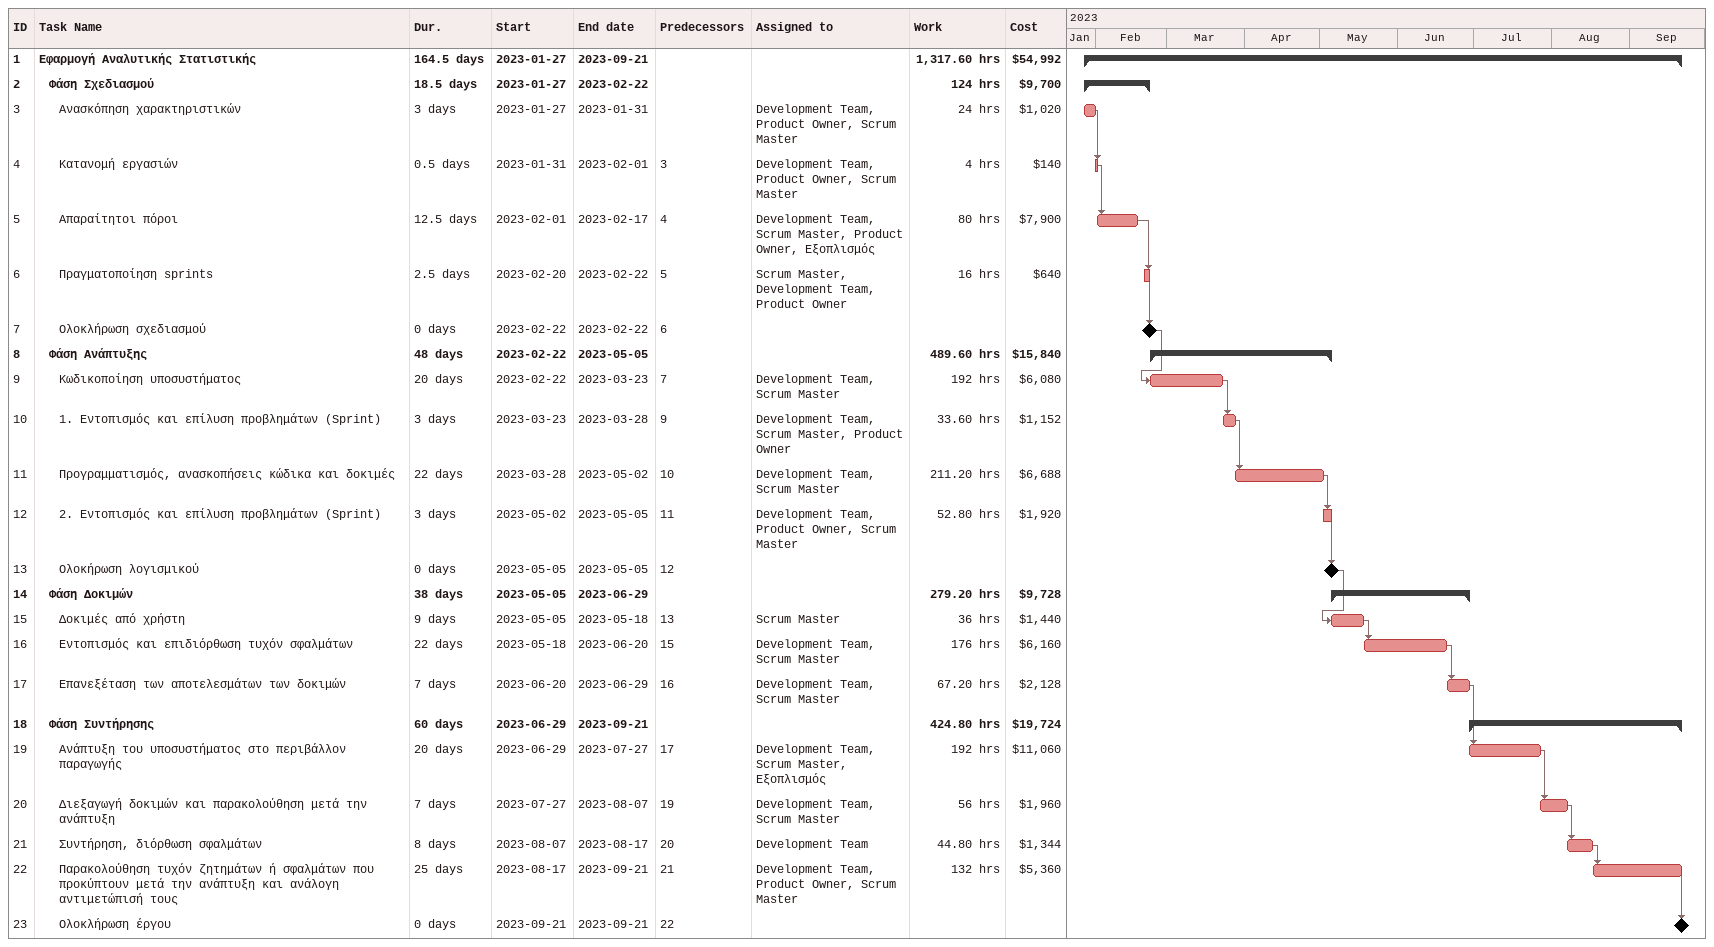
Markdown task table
| ID | Level | Task | Duration | Start | Finish | Predecessors | Resources | Work (h) | Cost ($) |
|---|---|---|---|---|---|---|---|---|---|
| 1 | 1 | **Εφαρμογή Αναλυτικής Στατιστικής** | 164.5d | 2023-01-27 | 2023-09-21 |  |  | 1317.60 | 54992 |
| 2 | 2 | **Φάση Σχεδιασμού** | 18.5d | 2023-01-27 | 2023-02-22 |  |  | 124 | 9700 |
| 3 | 3 | Ανασκόπηση χαρακτηριστικών | 3d | 2023-01-27 | 2023-01-31 |  | Development Team, Product Owner, Scrum Master | 24 | 1020 |
| 4 | 3 | Κατανομή εργασιών | 0.5d | 2023-01-31 | 2023-02-01 | 3 | Development Team, Product Owner, Scrum Master | 4 | 140 |
| 5 | 3 | Απαραίτητοι πόροι | 12.5d | 2023-02-01 | 2023-02-17 | 4 | Development Team, Scrum Master, Product Owner, Εξοπλισμός | 80 | 7900 |
| 6 | 3 | Πραγματοποίηση sprints | 2.5d | 2023-02-20 | 2023-02-22 | 5 | Scrum Master, Development Team, Product Owner | 16 | 640 |
| 7 | 3 | Ολοκλήρωση σχεδιασμού | 0d | 2023-02-22 | 2023-02-22 | 6 |  |  |  |
| 8 | 2 | **Φάση Ανάπτυξης** | 48d | 2023-02-22 | 2023-05-05 |  |  | 489.60 | 15840 |
| 9 | 3 | Κωδικοποίηση υποσυστήματος | 20d | 2023-02-22 | 2023-03-23 | 7 | Development Team, Scrum Master | 192 | 6080 |
| 10 | 3 | 1. Εντοπισμός και επίλυση προβλημάτων (Sprint) | 3d | 2023-03-23 | 2023-03-28 | 9 | Development Team, Scrum Master, Product Owner | 33.60 | 1152 |
| 11 | 3 | Προγραμματισμός, ανασκοπήσεις κώδικα και δοκιμές | 22d | 2023-03-28 | 2023-05-02 | 10 | Development Team, Scrum Master | 211.20 | 6688 |
| 12 | 3 | 2. Εντοπισμός και επίλυση προβλημάτων (Sprint) | 3d | 2023-05-02 | 2023-05-05 | 11 | Development Team, Product Owner, Scrum Master | 52.80 | 1920 |
| 13 | 3 | Ολοκήρωση λογισμικού | 0d | 2023-05-05 | 2023-05-05 | 12 |  |  |  |
| 14 | 2 | **Φάση Δοκιμών** | 38d | 2023-05-05 | 2023-06-29 |  |  | 279.20 | 9728 |
| 15 | 3 | Δοκιμές από χρήστη | 9d | 2023-05-05 | 2023-05-18 | 13 | Scrum Master | 36 | 1440 |
| 16 | 3 | Εντοπισμός και επιδιόρθωση τυχόν σφαλμάτων | 22d | 2023-05-18 | 2023-06-20 | 15 | Development Team, Scrum Master | 176 | 6160 |
| 17 | 3 | Επανεξέταση των αποτελεσμάτων των δοκιμών | 7d | 2023-06-20 | 2023-06-29 | 16 | Development Team, Scrum Master | 67.20 | 2128 |
| 18 | 2 | **Φάση Συντήρησης** | 60d | 2023-06-29 | 2023-09-21 |  |  | 424.80 | 19724 |
| 19 | 3 | Ανάπτυξη του υποσυστήματος στο περιβάλλον παραγωγής | 20d | 2023-06-29 | 2023-07-27 | 17 | Development Team, Scrum Master, Εξοπλισμός | 192 | 11060 |
| 20 | 3 | Διεξαγωγή δοκιμών και παρακολούθηση μετά την ανάπτυξη | 7d | 2023-07-27 | 2023-08-07 | 19 | Development Team, Scrum Master | 56 | 1960 |
| 21 | 3 | Συντήρηση, διόρθωση σφαλμάτων | 8d | 2023-08-07 | 2023-08-17 | 20 | Development Team | 44.80 | 1344 |
| 22 | 3 | Παρακολούθηση τυχόν ζητημάτων ή σφαλμάτων που προκύπτουν μετά την ανάπτυξη και ανάλογη αντιμετώπισή τους | 25d | 2023-08-17 | 2023-09-21 | 21 | Development Team, Product Owner, Scrum Master | 132 | 5360 |
| 23 | 3 | Ολοκλήρωση έργου | 0d | 2023-09-21 | 2023-09-21 | 22 |  |  |  |
